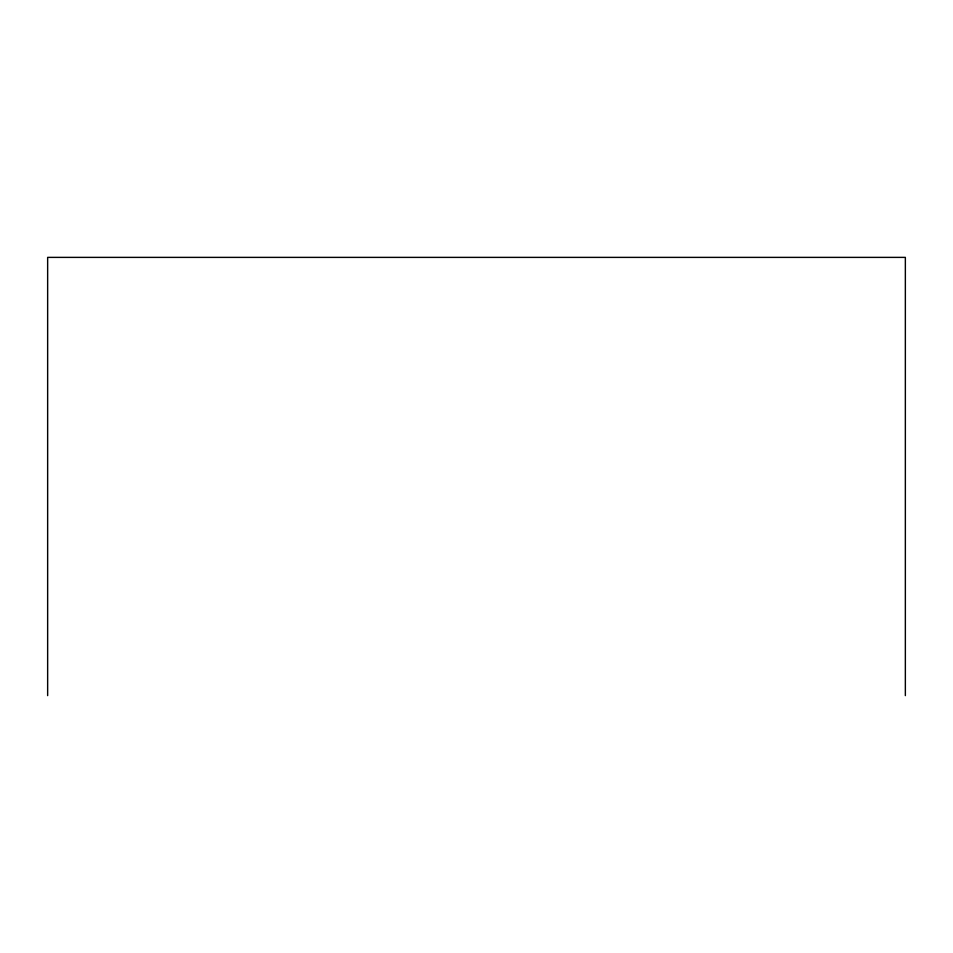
<?xml version="1.0" encoding="UTF-8"?>
<svg xmlns="http://www.w3.org/2000/svg" width="953" height="953" viewBox="0 0 953 953"><rect width="100%" height="100%" fill="white"/><g stroke="black" fill="none" stroke-linecap="round" stroke-linejoin="round"><path stroke-width="1.43" d="M905.35 695.619L905.35 257.381L47.65 257.381L47.65 695.619"/></g></svg>
